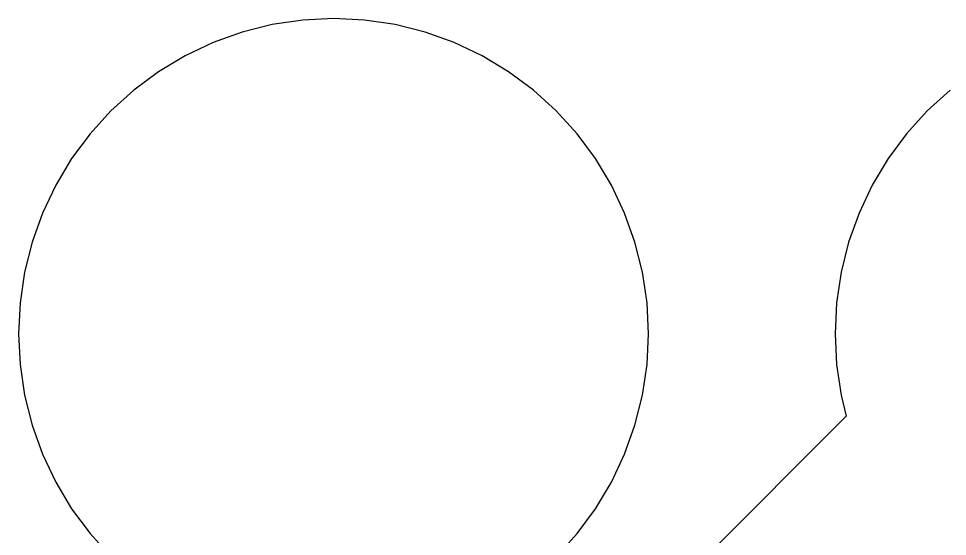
# Model space of a CAD drawing. Extents: x 1 to 107, y 1 to 71.
# Drawn here: x 1.03 to 11.27, y 11.27 to 16.97 of the extents above; entities that cross this region are included whole.
import ezdxf

# ---------------------------------------------------------------- set-up
doc = ezdxf.new("R2010")
doc.units = 0

msp = doc.modelspace()

# ---------------------------------------------------------------- linework, layer by layer
for p, q in [((3.82585, 16.9005), (3.49553, 16.8178)), ((4.16269, 16.9505), (3.82585, 16.9005)), ((4.50281, 16.9672), (4.16269, 16.9505)), ((4.84293, 16.9505), (4.50281, 16.9672)), ((5.17976, 16.9005), (4.84293, 16.9505)), ((5.51009, 16.8178), (5.17976, 16.9005)), ((3.49553, 16.8178), (3.1749, 16.703)), ((5.83072, 16.703), (5.51009, 16.8178)), ((3.1749, 16.703), (2.86707, 16.5574)), ((6.13855, 16.5574), (5.83072, 16.703)), ((2.86707, 16.5574), (2.57498, 16.3824)), ((6.43063, 16.3824), (6.13855, 16.5574)), ((2.57498, 16.3824), (2.30147, 16.1795)), ((6.70415, 16.1795), (6.43063, 16.3824)), ((2.30147, 16.1795), (2.04916, 15.9508)), ((6.95647, 15.9508), (6.70415, 16.1795)), ((11.2959, 16.1795), (11.0435, 15.9508)), ((2.04916, 15.9508), (1.82047, 15.6985)), ((7.18515, 15.6985), (6.95647, 15.9508)), ((11.0435, 15.9508), (10.8148, 15.6985)), ((1.82047, 15.6985), (1.61761, 15.425)), ((7.38802, 15.425), (7.18515, 15.6985)), ((10.8148, 15.6985), (10.612, 15.425)), ((1.61761, 15.425), (1.44255, 15.1329)), ((7.56306, 15.1329), (7.38802, 15.425)), ((10.612, 15.425), (10.4369, 15.1329)), ((1.44255, 15.1329), (1.29695, 14.8251)), ((7.70868, 14.8251), (7.56306, 15.1329)), ((10.4369, 15.1329), (10.2913, 14.8251)), ((1.29695, 14.8251), (1.18224, 14.5045)), ((7.82339, 14.5045), (7.70868, 14.8251)), ((10.2913, 14.8251), (10.1766, 14.5045)), ((1.18224, 14.5045), (1.09949, 14.1741)), ((7.90614, 14.1741), (7.82339, 14.5045)), ((10.1766, 14.5045), (10.0939, 14.1741)), ((1.09949, 14.1741), (1.04953, 13.8373)), ((7.9561, 13.8373), (7.90614, 14.1741)), ((10.0939, 14.1741), (10.0439, 13.8373)), ((1.04953, 13.8373), (1.03281, 13.4972)), ((7.97282, 13.4972), (7.9561, 13.8373)), ((10.0439, 13.8373), (10.0272, 13.4972)), ((1.03281, 13.4972), (1.04953, 13.1571)), ((7.9561, 13.1571), (7.97282, 13.4972)), ((10.0272, 13.4972), (10.0439, 13.1571)), ((1.04953, 13.1571), (1.09949, 12.8202)), ((7.90614, 12.8202), (7.9561, 13.1571)), ((10.0439, 13.1571), (10.0939, 12.8202)), ((1.09949, 12.8202), (1.18224, 12.4899)), ((7.82339, 12.4899), (7.90614, 12.8202)), ((10.0939, 12.8202), (10.1513, 12.5908)), ((10.1513, 12.5908), (7.8156, 10.2551)), ((1.18224, 12.4899), (1.29697, 12.1693)), ((7.70868, 12.1693), (7.82339, 12.4899)), ((1.29697, 12.1693), (1.44255, 11.8615)), ((7.56306, 11.8614), (7.70868, 12.1693)), ((1.44255, 11.8615), (1.61761, 11.5694)), ((7.38802, 11.5694), (7.56306, 11.8614)), ((1.61761, 11.5694), (1.82047, 11.2959)), ((7.18515, 11.2959), (7.38802, 11.5694)), ((1.82047, 11.2959), (2.04916, 11.0435)), ((6.99008, 11.0806), (7.18515, 11.2959))]:
    msp.add_line(p, q)

doc.saveas('drawing.dxf')
